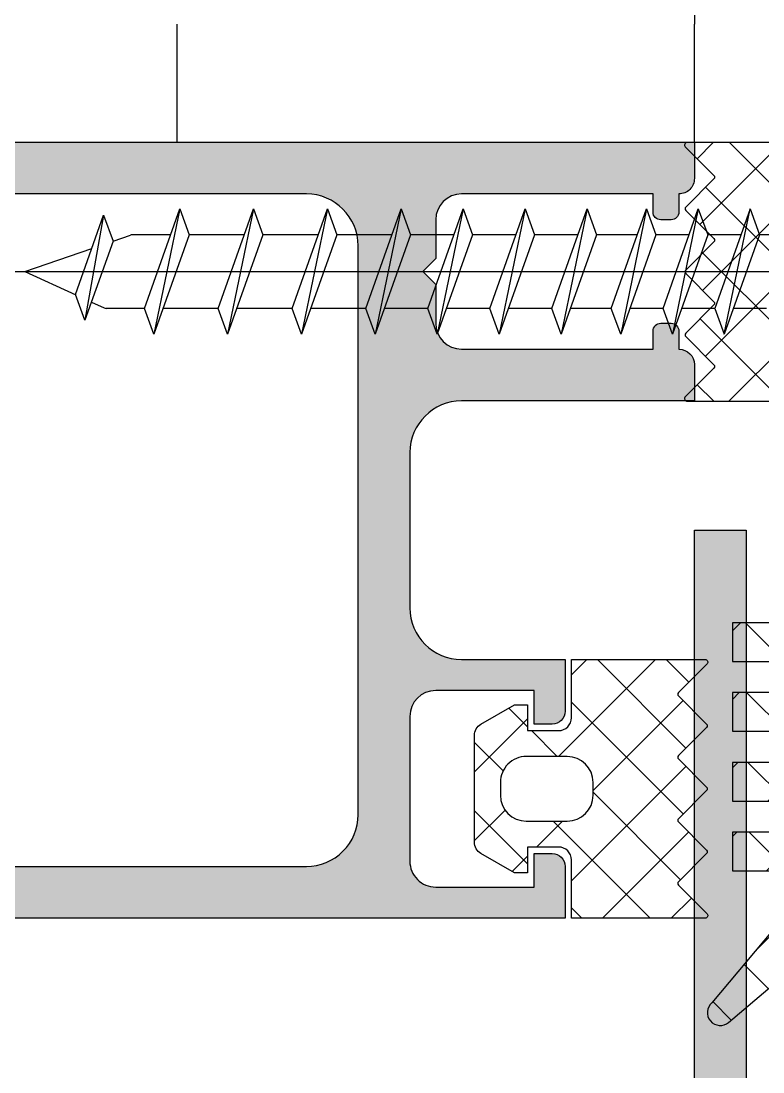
# Model space of a CAD drawing. Header units: millimetres. Extents: x 809 to 8159, y 33 to 4533.
# Drawn here: x 4001.952 to 4004.82, y 1920.726 to 1924.789 of the extents above; entities that cross this region are included whole.
import ezdxf

# ---------------------------------------------------------------- set-up
doc = ezdxf.new("R2010")
doc.units = ezdxf.units.MM
doc.linetypes.add('DASHDOT', pattern=[25.399999999999995, 12.7, -6.349999999999998, 0, -6.349999999999998])
doc.linetypes.add('HIDDEN', pattern=[0.375, 0.25, -0.125])
for name, color, linetype in [('11', 11, 'Continuous'), ('3', 11, 'Continuous'), ('EKSEN', 11, 'Continuous'), ('FITILLER', 240, 'Continuous'), ('GORUNUS-TARAMA', 11, 'Continuous')]:
    doc.layers.add(name, color=color, linetype=linetype)

# ---------------------------------------------------------------- blocks, each defined once
blk = doc.blocks.new('ajsdfxcvzx')
h = blk.add_hatch(color=256)
edge = h.paths.add_edge_path(flags=16)
edge.add_arc((35956.01100946785, -6671.15341312909), 1.400000000000043, 90.00000000000188, 135, ccw=False)
edge.add_line((35956.01100946785, -6669.753413129089), (35956.91100946785, -6669.753413129089))
edge.add_line((35956.91100946785, -6669.753413129089), (35956.91100946785, -6669.55341312909))
edge.add_arc((35957.01100946785, -6669.55341312909), 0.1, 0, 180, ccw=False)
edge.add_line((35957.11100946785, -6669.55341312909), (35957.11100946785, -6669.753413129089))
edge.add_line((35957.11100946785, -6669.753413129089), (35959.01100946785, -6669.753413129089))
edge.add_arc((35959.01100946785, -6669.55341312909), 0.2, 270, 360)
edge.add_line((35959.21100946785, -6669.55341312909), (35959.21100946785, -6668.953413129089))
edge.add_line((35959.21100946785, -6668.953413129089), (35959.21100946785, -6667.953413129089))
edge.add_line((35959.21100946785, -6667.953413129089), (35959.21100946785, -6667.353413129089))
edge.add_arc((35959.01100946785, -6667.35341312909), 0.2, 360, 450)
edge.add_line((35959.01100946785, -6667.15341312909), (35957.31100946786, -6667.15341312909))
edge.add_arc((35957.31100946786, -6666.753413129089), 0.4, 180, 270.0000000000016, ccw=False)
edge.add_line((35956.91100946785, -6666.753413129089), (35956.91100946785, -6665.153413129089))
edge.add_line((35956.91100946785, -6665.15341312909), (35950.01100946785, -6665.15341312909))
edge.add_line((35950.01100946785, -6665.15341312909), (35950.01100946785, -6672.05341312909))
edge.add_line((35950.01100946785, -6672.05341312909), (35951.61100946785, -6672.05341312909))
edge.add_arc((35951.61100946785, -6672.453413129089), 0.4, 0, 90.00000000000159, ccw=False)
edge.add_line((35952.01100946785, -6672.453413129089), (35952.01100946785, -6674.153413129089))
edge.add_arc((35952.21100946785, -6674.15341312909), 0.2, 180, 270)
edge.add_line((35952.21100946785, -6674.35341312909), (35952.81100946785, -6674.35341312909))
edge.add_line((35952.81100946786, -6674.35341312909), (35953.81100946786, -6674.35341312909))
edge.add_line((35953.81100946786, -6674.35341312909), (35954.41100946785, -6674.35341312909))
edge.add_arc((35954.41100946785, -6674.15341312909), 0.2, 270, 360)
edge.add_line((35954.61100946785, -6674.15341312909), (35954.61100946785, -6672.25341312909))
edge.add_line((35954.61100946785, -6672.253413129089), (35954.41100946785, -6672.253413129089))
edge.add_arc((35954.41100946785, -6672.153413129089), 0.1, 90, 270, ccw=False)
edge.add_line((35954.41100946785, -6672.05341312909), (35954.61100946784, -6672.05341312909))
edge.add_line((35954.61100946785, -6672.05341312909), (35954.61100946785, -6671.15341312909))
edge.add_arc((35956.01100946785, -6671.15341312909), 1.400000000000028, 134.9999999999995, 179.9999999999982, ccw=False)
edge = h.paths.add_edge_path()
edge.add_line((35960.51100946785, -6667.953413129089), (35959.61100946785, -6667.953413129089))
edge.add_arc((35959.61100946785, -6668.15341312909), 0.2, 90.0000000000016, 180)
edge.add_line((35959.41100946785, -6668.15341312909), (35959.41100946785, -6668.75341312909))
edge.add_arc((35959.61100946785, -6668.753413129089), 0.2, 180, 270)
edge.add_line((35959.61100946785, -6668.953413129089), (35960.01100946785, -6668.953413129089))
edge.add_line((35960.01100946785, -6668.953413129089), (35960.01100946785, -6669.153413129089))
edge.add_arc((35959.96100946785, -6669.15341312909), 0.05, 270, 360, ccw=False)
edge.add_line((35959.96100946785, -6669.203413129089), (35959.89100946785, -6669.203413129089))
edge.add_line((35959.89100946785, -6669.203413129089), (35959.89100946785, -6669.073413129089))
edge.add_line((35959.89100946785, -6669.07341312909), (35959.51100946785, -6669.07341312909))
edge.add_arc((35959.51100946785, -6669.17341312909), 0.1, 90.00000000000324, 180)
edge.add_line((35959.41100946785, -6669.17341312909), (35959.41100946785, -6669.733413129089))
edge.add_arc((35959.51100946785, -6669.73341312909), 0.1, 180, 270)
edge.add_line((35959.51100946785, -6669.833413129089), (35959.89100946786, -6669.833413129089))
edge.add_line((35959.89100946785, -6669.833413129089), (35959.89100946785, -6669.703413129089))
edge.add_line((35959.89100946785, -6669.703413129089), (35959.96100946785, -6669.703413129089))
edge.add_arc((35959.96100946785, -6669.753413129089), 0.05, 360, 449.9999999999088, ccw=False)
edge.add_line((35960.01100946785, -6669.753413129089), (35960.01100946785, -6669.953413129089))
edge.add_line((35960.01100946785, -6669.953413129089), (35956.01100946785, -6669.953413129089))
edge.add_arc((35956.01100946785, -6671.15341312909), 1.200000000000091, 90.0000000000016, 135.0000000000011)
edge.add_arc((35956.01100946785, -6671.153413129089), 1.199999999999945, 135.000000000003, 180.0000000000021)
edge.add_line((35954.81100946786, -6671.15341312909), (35954.81100946786, -6675.15341312909))
edge.add_line((35954.81100946786, -6675.15341312909), (35954.61100946786, -6675.15341312909))
edge.add_arc((35954.61100946785, -6675.10341312909), 0.05, 180.0000000001043, 270.000000000013, ccw=False)
edge.add_line((35954.56100946786, -6675.10341312909), (35954.56100946786, -6675.03341312909))
edge.add_line((35954.56100946786, -6675.033413129089), (35954.69100946786, -6675.033413129089))
edge.add_line((35954.69100946785, -6675.033413129089), (35954.69100946785, -6674.653413129089))
edge.add_arc((35954.59100946785, -6674.65341312909), 0.1, 360, 450)
edge.add_line((35954.59100946785, -6674.55341312909), (35954.03100946786, -6674.55341312909))
edge.add_arc((35954.03100946785, -6674.65341312909), 0.1000000000000454, 449.9999999999771, 539.999999999974)
edge.add_line((35953.93100946785, -6674.65341312909), (35953.93100946785, -6675.03341312909))
edge.add_line((35953.93100946785, -6675.033413129089), (35954.06100946786, -6675.033413129089))
edge.add_line((35954.06100946786, -6675.033413129089), (35954.06100946786, -6675.103413129089))
edge.add_arc((35954.01100946785, -6675.10341312909), 0.05, 270, 360, ccw=False)
edge.add_line((35954.01100946785, -6675.15341312909), (35953.81100946786, -6675.15341312909))
edge.add_line((35953.81100946786, -6675.15341312909), (35953.81100946786, -6674.753413129089))
edge.add_arc((35953.61100946785, -6674.753413129089), 0.2, 360, 450)
edge.add_line((35953.61100946785, -6674.55341312909), (35953.01100946785, -6674.55341312909))
edge.add_arc((35953.01100946785, -6674.753413129089), 0.2, 90.0000000000016, 180)
edge.add_line((35952.81100946786, -6674.753413129089), (35952.81100946786, -6675.653413129089))
edge.add_line((35952.81100946786, -6675.65341312909), (35952.67100946786, -6675.65341312909))
edge.add_arc((35952.67100946785, -6675.59341312909), 0.06000000000003639, 180, 270, ccw=False)
edge.add_line((35952.61100946785, -6675.59341312909), (35952.54100946785, -6675.59341312909))
edge.add_arc((35952.54100946785, -6675.56341312909), 0.02999999999992724, 180, 269.99999999998914, ccw=False)
edge.add_line((35952.51100946785, -6675.56341312909), (35952.51100946785, -6675.52341312909))
edge.add_arc((35952.54100946785, -6675.523413129089), 0.02999999999994998, 90.00000000004343, 180.0000000000869, ccw=False)
edge.add_line((35952.54100946785, -6675.493413129089), (35952.61100946785, -6675.493413129089))
edge.add_line((35952.61100946785, -6675.493413129089), (35952.61100946785, -6674.753413129089))
edge.add_arc((35952.51100946785, -6674.753413129089), 0.1, 360, 450)
edge.add_line((35952.51100946785, -6674.65341312909), (35952.36100946785, -6674.65341312909))
edge.add_line((35952.36100946785, -6674.65341312909), (35952.31100946786, -6674.60341312909))
edge.add_line((35952.31100946786, -6674.60341312909), (35952.26100946785, -6674.65341312909))
edge.add_line((35952.26100946785, -6674.65341312909), (35952.11100946785, -6674.65341312909))
edge.add_arc((35952.11100946785, -6674.753413129089), 0.1, 90, 180)
edge.add_line((35952.01100946785, -6674.753413129089), (35952.01100946785, -6675.493413129089))
edge.add_line((35952.01100946785, -6675.493413129089), (35952.08100946785, -6675.493413129089))
edge.add_arc((35952.08100946785, -6675.523413129089), 0.02999999999997271, 359.99999999991314, 449.9999999999566, ccw=False)
edge.add_line((35952.11100946785, -6675.52341312909), (35952.11100946785, -6675.56341312909))
edge.add_arc((35952.08100946785, -6675.56341312909), 0.02999999999993292, 270.00000000001086, 360, ccw=False)
edge.add_line((35952.08100946785, -6675.59341312909), (35952.01100946785, -6675.59341312909))
edge.add_arc((35951.95100946786, -6675.59341312909), 0.06000000000003639, 270, 360, ccw=False)
edge.add_line((35951.95100946786, -6675.65341312909), (35951.81100946786, -6675.65341312909))
edge.add_line((35951.81100946786, -6675.65341312909), (35951.81100946786, -6672.45341312909))
edge.add_arc((35951.61100946785, -6672.453413129089), 0.2, 360, 450)
edge.add_line((35951.61100946785, -6672.253413129089), (35951.34100946785, -6672.253413129089))
edge.add_line((35951.34100946785, -6672.253413129089), (35951.31100946786, -6672.22341312909))
edge.add_line((35951.31100946786, -6672.22341312909), (35951.28100946786, -6672.253413129089))
edge.add_line((35951.28100946785, -6672.253413129089), (35950.81100946785, -6672.253413129089))
edge.add_line((35950.81100946786, -6672.253413129089), (35950.66100946785, -6672.253413129089))
edge.add_arc((35950.66100946785, -6672.30341312909), 0.05, 90, 180)
edge.add_line((35950.61100946785, -6672.30341312909), (35950.61100946785, -6672.400570416615))
edge.add_arc((35950.66100946785, -6672.400570416615), 0.04999999999992042, 180.0000000000521, 225.0000000000276)
edge.add_line((35950.62565412879, -6672.435925755674), (35950.63849684126, -6672.448768468149))
edge.add_arc((35950.67385218032, -6672.413413129089), 0.05000000000000041, 225.0000000000092, 270.000000000013)
edge.add_line((35950.67385218032, -6672.46341312909), (35950.76100946785, -6672.46341312909))
edge.add_arc((35950.76100946785, -6672.51341312909), 0.05, 0, 90, ccw=False)
edge.add_line((35950.81100946786, -6672.51341312909), (35950.81100946786, -6672.953413129089))
edge.add_line((35950.81100946786, -6672.953413129089), (35950.61100946786, -6672.953413129089))
edge.add_arc((35950.61100946785, -6672.903413129089), 0.05, 180, 270, ccw=False)
edge.add_line((35950.56100946786, -6672.903413129089), (35950.56100946786, -6672.833413129089))
edge.add_line((35950.56100946786, -6672.833413129089), (35950.65100946785, -6672.833413129089))
edge.add_line((35950.65100946785, -6672.833413129089), (35950.65100946785, -6672.694123807208))
edge.add_arc((35950.60100946785, -6672.694123807209), 0.05, 360, 404.9999999999999)
edge.add_line((35950.63636480691, -6672.658768468149), (35950.46565412879, -6672.48805779003))
edge.add_arc((35950.50100946785, -6672.452702450971), 0.05000000000000443, 180, 225.0000000000046, ccw=False)
edge.add_line((35950.45100946786, -6672.452702450971), (35950.45100946786, -6672.353413129089))
edge.add_arc((35950.35100946785, -6672.353413129089), 0.1, 360, 450)
edge.add_line((35950.35100946785, -6672.253413129089), (35950.07100946785, -6672.253413129089))
edge.add_arc((35950.07100946785, -6672.353413129089), 0.1, 90, 180)
edge.add_line((35949.97100946785, -6672.353413129089), (35949.97100946785, -6672.833413129089))
edge.add_line((35949.97100946785, -6672.833413129089), (35950.06100946786, -6672.833413129089))
edge.add_line((35950.06100946786, -6672.833413129089), (35950.06100946786, -6672.903413129089))
edge.add_arc((35950.01100946785, -6672.903413129089), 0.05, 270, 360, ccw=False)
edge.add_line((35950.01100946785, -6672.953413129089), (35949.81100946786, -6672.953413129089))
edge.add_line((35949.81100946786, -6672.953413129089), (35949.81100946786, -6664.953413129089))
edge.add_line((35949.81100946786, -6664.953413129089), (35957.81100946786, -6664.953413129089))
edge.add_line((35957.81100946786, -6664.953413129089), (35957.81100946786, -6665.153413129089))
edge.add_arc((35957.76100946785, -6665.15341312909), 0.05, 270, 360, ccw=False)
edge.add_line((35957.76100946785, -6665.203413129089), (35957.69100946785, -6665.203413129089))
edge.add_line((35957.69100946785, -6665.203413129089), (35957.69100946785, -6665.113413129089))
edge.add_line((35957.69100946785, -6665.11341312909), (35957.21100946785, -6665.11341312909))
edge.add_arc((35957.21100946785, -6665.21341312909), 0.1, 90, 180)
edge.add_line((35957.11100946785, -6665.21341312909), (35957.11100946785, -6665.493413129089))
edge.add_arc((35957.21100946785, -6665.49341312909), 0.1, 180, 270)
edge.add_line((35957.21100946785, -6665.59341312909), (35957.31029878973, -6665.59341312909))
edge.add_arc((35957.31029878973, -6665.64341312909), 0.05, 404.99999999993094, 449.9999999999544, ccw=False)
edge.add_line((35957.34565412879, -6665.60805779003), (35957.51636480691, -6665.778768468149))
edge.add_arc((35957.55172014597, -6665.74341312909), 0.05000000000000041, 225.0000000000092, 270.000000000013)
edge.add_line((35957.55172014597, -6665.793413129089), (35957.69100946785, -6665.793413129089))
edge.add_line((35957.69100946785, -6665.793413129089), (35957.69100946785, -6665.703413129089))
edge.add_line((35957.69100946785, -6665.703413129089), (35957.76100946785, -6665.703413129089))
edge.add_arc((35957.76100946785, -6665.753413129089), 0.05, 0, 90, ccw=False)
edge.add_line((35957.81100946786, -6665.753413129089), (35957.81100946786, -6665.953413129089))
edge.add_line((35957.81100946786, -6665.953413129089), (35957.37100946785, -6665.953413129089))
edge.add_arc((35957.37100946785, -6665.90341312909), 0.05, 180, 270, ccw=False)
edge.add_line((35957.32100946785, -6665.90341312909), (35957.32100946785, -6665.816255841564))
edge.add_arc((35957.27100946785, -6665.816255841564), 0.04999999999998864, 360, 405.0000000000092)
edge.add_line((35957.30636480691, -6665.780900502505), (35957.29352209443, -6665.76805779003))
edge.add_arc((35957.25816675537, -6665.80341312909), 0.04999999999995219, 404.9999999999171, 449.9999999998827)
edge.add_line((35957.25816675537, -6665.753413129089), (35957.16100946785, -6665.753413129089))
edge.add_arc((35957.16100946785, -6665.80341312909), 0.05, 90, 180)
edge.add_line((35957.11100946785, -6665.80341312909), (35957.11100946785, -6665.953413129089))
edge.add_line((35957.11100946785, -6665.953413129089), (35957.11100946785, -6666.42341312909))
edge.add_line((35957.11100946785, -6666.42341312909), (35957.08100946785, -6666.453413129089))
edge.add_line((35957.08100946785, -6666.453413129089), (35957.11100946784, -6666.483413129089))
edge.add_line((35957.11100946785, -6666.48341312909), (35957.11100946785, -6666.753413129089))
edge.add_arc((35957.31100946786, -6666.753413129089), 0.2, 180, 270)
edge.add_line((35957.31100946786, -6666.953413129089), (35960.51100946785, -6666.953413129089))
edge.add_line((35960.51100946785, -6666.953413129089), (35960.51100946785, -6667.09341312909))
edge.add_arc((35960.45100946786, -6667.09341312909), 0.06000000000003639, 270, 360, ccw=False)
edge.add_line((35960.45100946786, -6667.15341312909), (35960.45100946786, -6667.22341312909))
edge.add_arc((35960.42100946785, -6667.22341312909), 0.02999999999992724, 270, 360, ccw=False)
edge.add_line((35960.42100946785, -6667.253413129089), (35960.38100946785, -6667.253413129089))
edge.add_arc((35960.38100946785, -6667.22341312909), 0.02999999999997271, 180.0000000000869, 270.0000000001303, ccw=False)
edge.add_line((35960.35100946785, -6667.22341312909), (35960.35100946785, -6667.15341312909))
edge.add_line((35960.35100946785, -6667.15341312909), (35959.61100946784, -6667.15341312909))
edge.add_arc((35959.61100946785, -6667.253413129089), 0.1, 90, 180)
edge.add_line((35959.51100946785, -6667.253413129089), (35959.51100946785, -6667.403413129089))
edge.add_line((35959.51100946785, -6667.40341312909), (35959.46100946785, -6667.45341312909))
edge.add_line((35959.46100946785, -6667.453413129089), (35959.51100946785, -6667.503413129089))
edge.add_line((35959.51100946785, -6667.503413129089), (35959.51100946785, -6667.653413129089))
edge.add_arc((35959.61100946785, -6667.65341312909), 0.1, 180, 270)
edge.add_line((35959.61100946785, -6667.753413129089), (35960.35100946785, -6667.753413129089))
edge.add_line((35960.35100946785, -6667.753413129089), (35960.35100946785, -6667.68341312909))
edge.add_arc((35960.38100946785, -6667.68341312909), 0.02999999999994998, 89.99999999986971, 179.9999999999132, ccw=False)
edge.add_line((35960.38100946785, -6667.65341312909), (35960.42100946785, -6667.65341312909))
edge.add_arc((35960.42100946785, -6667.68341312909), 0.02999999999992724, 0, 90, ccw=False)
edge.add_line((35960.45100946786, -6667.68341312909), (35960.45100946786, -6667.753413129089))
edge.add_arc((35960.45100946786, -6667.81341312909), 0.06000000000003639, 0, 90, ccw=False)
edge.add_line((35960.51100946785, -6667.81341312909), (35960.51100946785, -6667.95341312909))
blk.add_hatch(color=256).paths.add_polyline_path([(35960.71100946785, -6668.453413129089), (35960.71100946785, -6679.927707057264), (35957.23407275056, -6679.926720901401), (35957.23407275056, -6679.726720901402), (35960.51100946785, -6679.726720901402), (35960.51100946785, -6668.453413129089)])
at = {"layer": 'FITILLER'}
h = blk.add_hatch(dxfattribs=at)
h.set_pattern_fill('NET', color=256, scale=1.499999999999999, angle=225, style=0)
h.set_pattern_definition([(225, (35979.32106217353, -6745.485518700572), (0.1325825214724777, -0.1325825214724775), []), (315, (35979.32106217353, -6745.485518700572), (0.1325825214724777, 0.1325825214724776), [])])
edge = h.paths.add_edge_path(flags=16)
edge.add_arc((35961.01644561227, -6667.429399284951), 0.1000000000058208, 90.00000000416878, 180.0000000005211, ccw=False)
edge.add_line((35961.01644561227, -6667.329399284952), (35961.17471951837, -6667.329399284952))
edge.add_arc((35961.17471951837, -6667.429399284954), 0.1000000000021828, 1.563307705509942e-09, 90, ccw=False)
edge.add_line((35961.27471951838, -6667.429399284952), (35961.27471951838, -6667.479399284952))
edge.add_arc((35961.17471951837, -6667.479399284949), 0.1000000000058208, 270, 359.9999999984367, ccw=False)
edge.add_line((35961.17471951837, -6667.579399284952), (35961.01644561227, -6667.579399284952))
edge.add_arc((35961.01644561227, -6667.479399284953), 0.0999999999994543, 179.9999999994789, 269.99999999583116, ccw=False)
edge.add_line((35960.91644561227, -6667.479399284952), (35960.91644561227, -6667.429399284952))
edge = h.paths.add_edge_path()
edge.add_line((35960.99971951838, -6666.954399284952), (35960.48292512057, -6666.954399284952))
edge.add_arc((35960.48292512057, -6666.964399284951), 0.00999999999839929, 90, 225.000000044217)
edge.add_line((35960.47585405276, -6666.971470352766), (35960.58664343093, -6667.082259730852))
edge.add_arc((35960.58032667799, -6667.088576483789), 0.008933237672997033, -44.999999995875214, 44.99999999587533, ccw=False)
edge.add_line((35960.58664343093, -6667.094893236725), (35960.47733600311, -6667.204200664632))
edge.add_arc((35960.48365275605, -6667.210517417569), 0.008933237672997033, 135.0000000041248, 224.9999999917505)
edge.add_line((35960.47733600311, -6667.216834170504), (35960.58664343093, -6667.326141598239))
edge.add_arc((35960.58032667799, -6667.332458351175), 0.008933237672997033, -44.999999991750485, 44.99999999587533, ccw=False)
edge.add_line((35960.58664343093, -6667.33877510411), (35960.47733600311, -6667.448082532019))
edge.add_arc((35960.48365275605, -6667.454399284954), 0.008933237672353924, 135.0000000082495, 224.9999999958752)
edge.add_line((35960.47733600311, -6667.46071603789), (35960.58664343093, -6667.570023465625))
edge.add_arc((35960.58032667799, -6667.576340218561), 0.008933237672997033, -44.999999995875214, 44.99999999587533, ccw=False)
edge.add_line((35960.58664343093, -6667.582656971497), (35960.47733600311, -6667.691964399398))
edge.add_arc((35960.48365275605, -6667.698281152334), 0.008933237672997033, 135.0000000041248, 224.9999999917505)
edge.add_line((35960.47733600311, -6667.704597905269), (35960.58664343093, -6667.813905333012))
edge.add_arc((35960.58032667799, -6667.820222085948), 0.008933237672353924, -44.999999995875214, 44.999999991750485, ccw=False)
edge.add_line((35960.58664343093, -6667.826538838884), (35960.47585405268, -6667.93732821714))
edge.add_arc((35960.48292512049, -6667.944399284952), 0.01000000000007886, 135, 270)
edge.add_line((35960.48292512049, -6667.954399284952), (35960.99971951838, -6667.954399284952))
edge.add_line((35960.99971951838, -6667.954399284952), (35960.99971951838, -6667.729399284952))
edge.add_arc((35961.04971951838, -6667.72939928495), 0.05000000000291038, 90.00000000833762, 180.0000000020844, ccw=False)
edge.add_line((35961.04971951837, -6667.679399284952), (35961.16971951838, -6667.679399284952))
edge.add_line((35961.16971951838, -6667.679399284952), (35961.16971951838, -6667.779399284952))
edge.add_line((35961.16971951838, -6667.779399284952), (35961.21971951838, -6667.779399284952))
edge.add_line((35961.21971951838, -6667.779399284952), (35961.34971951837, -6667.704343749958))
edge.add_arc((35961.32471951837, -6667.661042479766), 0.05000000000268112, 300.0000000001517, 359.9999999979156)
edge.add_line((35961.37471951838, -6667.661042479768), (35961.37471951838, -6667.247756090136))
edge.add_arc((35961.32471951837, -6667.247756090138), 0.05000000000291038, 2.084408315922602e-09, 59.99999999984833)
edge.add_line((35961.34971951837, -6667.204454819946), (35961.21971951838, -6667.129399284951))
edge.add_line((35961.21971951838, -6667.129399284951), (35961.16971951838, -6667.129399284951))
edge.add_line((35961.16971951838, -6667.129399284951), (35961.16971951838, -6667.229399284952))
edge.add_line((35961.16971951838, -6667.229399284952), (35961.04971951837, -6667.229399284952))
edge.add_arc((35961.04971951838, -6667.179399284954), 0.04999999999745341, 179.9999999968734, 269.9999999916624, ccw=False)
edge.add_line((35960.99971951838, -6667.179399284952), (35960.99971951838, -6666.954399284952))
h = blk.add_hatch(dxfattribs=at)
h.set_pattern_fill('NET', color=256, scale=1.499999999999999, angle=225, style=0)
h.set_pattern_definition([(135, (35975.42690451795, -6652.965301225157), (0.1325825214724776, 0.1325825214724776), []), (44.99999999999994, (35975.42690451795, -6652.965301225157), (0.1325825214724777, -0.1325825214724775), [])])
edge = h.paths.add_edge_path(flags=16)
edge.add_arc((35961.18292354146, -6669.336133703099), 0.1000000000058208, 270, 359.9999999984367, ccw=False)
edge.add_line((35961.18292354146, -6669.436133703102), (35961.05792354146, -6669.436133703102))
edge.add_arc((35961.05792354146, -6669.336133703103), 0.0999999999994543, 179.9999999994789, 270, ccw=False)
edge.add_line((35960.95792354146, -6669.336133703102), (35960.95792354146, -6669.286133703103))
edge.add_arc((35961.05792354146, -6669.286133703102), 0.09999999999854481, 90, 180.0000000005211, ccw=False)
edge.add_line((35961.05792354146, -6669.186133703102), (35961.18292354146, -6669.186133703102))
edge.add_arc((35961.18292354146, -6669.286133703105), 0.1000000000030923, 1.563307705509942e-09, 90, ccw=False)
edge.add_line((35961.28292354147, -6669.286133703103), (35961.28292354147, -6669.336133703102))
edge = h.paths.add_edge_path()
edge.add_arc((35961.02613516747, -6670.294665551546), 0.2000000000073933, 99.99999999924648, 130.2331421553278, ccw=False)
edge.add_line((35960.99140553194, -6670.097704000936), (35961.12615273432, -6670.073944433581))
edge.add_arc((35961.11747032543, -6670.024704045932), 0.04999999999964223, 280.0000000039402, 345.0000000013629)
edge.add_line((35961.16576661674, -6670.037644998186), (35961.18431724016, -6669.96841312909))
edge.add_line((35961.18431724016, -6669.96841312909), (35961.00792354146, -6669.96841312909))
edge.add_line((35961.00792354146, -6669.96841312909), (35961.00792354146, -6669.586133703102))
edge.add_arc((35961.05792354146, -6669.586133703104), 0.05000000000291038, 90, 179.9999999979156, ccw=False)
edge.add_line((35961.05792354146, -6669.536133703103), (35961.17792354146, -6669.536133703103))
edge.add_line((35961.17792354146, -6669.536133703103), (35961.17792354147, -6669.636133703102))
edge.add_line((35961.17792354147, -6669.636133703102), (35961.22792354146, -6669.636133703102))
edge.add_line((35961.22792354146, -6669.636133703102), (35961.35792354147, -6669.561078168108))
edge.add_arc((35961.33292354146, -6669.517776897923), 0.0499999999971676, 300.0000000037994, 360.000000005211)
edge.add_line((35961.38292354146, -6669.517776897918), (35961.38292354146, -6669.104490508286))
edge.add_arc((35961.33292354146, -6669.104490508282), 0.04999999999563443, 359.999999994789, 419.9999999962006)
edge.add_line((35961.35792354147, -6669.061189238097), (35961.22792354146, -6668.986133703102))
edge.add_line((35961.22792354146, -6668.986133703102), (35961.17792354146, -6668.986133703102))
edge.add_line((35961.17792354146, -6668.986133703102), (35961.17792354147, -6669.086133703102))
edge.add_line((35961.17792354147, -6669.086133703102), (35961.05792354146, -6669.086133703102))
edge.add_arc((35961.05792354146, -6669.036133703101), 0.05000000000109139, 180.0000000020844, 270, ccw=False)
edge.add_line((35961.00792354146, -6669.036133703103), (35961.00792354146, -6668.811133703102))
edge.add_line((35961.00792354146, -6668.811133703102), (35960.65792354147, -6668.811133703102))
edge.add_line((35960.65792354147, -6668.811133703102), (35960.65792354147, -6668.961133703102))
edge.add_line((35960.65792354147, -6668.961133703102), (35960.80792354146, -6668.961133703102))
edge.add_arc((35960.80792354146, -6669.011133703103), 0.05000000000109139, 1.042224084812915e-09, 90, ccw=False)
edge.add_line((35960.85792354147, -6669.011133703102), (35960.85792354147, -6669.031133703102))
edge.add_arc((35960.80792354146, -6669.0311337031), 0.05000000000291038, 270, 359.9999999979156, ccw=False)
edge.add_line((35960.80792354146, -6669.081133703102), (35960.65792354147, -6669.081133703102))
edge.add_line((35960.65792354147, -6669.081133703102), (35960.65792354147, -6669.231133703102))
edge.add_line((35960.65792354147, -6669.231133703102), (35960.80792354146, -6669.231133703102))
edge.add_arc((35960.80792354146, -6669.281133703103), 0.05000000000109139, 2.084391326206969e-09, 90, ccw=False)
edge.add_line((35960.85792354147, -6669.281133703102), (35960.85792354147, -6669.301133703102))
edge.add_arc((35960.80792354146, -6669.3011337031), 0.05000000000291038, 270, 359.9999999979156, ccw=False)
edge.add_line((35960.80792354146, -6669.351133703102), (35960.65792354147, -6669.351133703102))
edge.add_line((35960.65792354147, -6669.351133703102), (35960.65792354147, -6669.501133703102))
edge.add_line((35960.65792354147, -6669.501133703102), (35960.80792354146, -6669.501133703102))
edge.add_arc((35960.80792354146, -6669.551133703104), 0.05000000000200089, 2.084391326206969e-09, 90, ccw=False)
edge.add_line((35960.85792354147, -6669.551133703102), (35960.85792354147, -6669.571133703103))
edge.add_arc((35960.80792354146, -6669.571133703101), 0.05000000000291038, 270, 359.9999999979156, ccw=False)
edge.add_line((35960.80792354146, -6669.621133703102), (35960.65792354147, -6669.621133703102))
edge.add_line((35960.65792354147, -6669.621133703102), (35960.65792354147, -6669.771133703102))
edge.add_line((35960.65792354147, -6669.771133703102), (35960.80792354146, -6669.771133703102))
edge.add_arc((35960.80792354146, -6669.821133703104), 0.05000000000200089, 2.084391326206969e-09, 90, ccw=False)
edge.add_line((35960.85792354147, -6669.821133703103), (35960.85792354147, -6669.929295110054))
edge.add_arc((35960.80792354147, -6669.929295110052), 0.04999999999563443, 319.999999993529, 359.9999999979156, ccw=False)
edge.add_line((35960.84622576362, -6669.961434490539), (35960.57871449836, -6670.280242001965))
edge.add_arc((35960.61100946785, -6670.31841312909), 0.05000000000280942, 130.2331421598567, 310.2331421598566)
edge.add_line((35960.64330443734, -6670.356584256215), (35960.89695528953, -6670.14198104304))
h = blk.add_hatch(dxfattribs=at)
h.set_pattern_fill('NET', color=256, scale=1.499999999999999, angle=225, style=0)
h.set_pattern_definition([(135, (35973.65091613437, -6657.206823622491), (0.1325825214724776, 0.1325825214724776), []), (44.99999999999994, (35973.65091613437, -6657.206823622491), (0.1325825214724777, -0.1325825214724775), [])])
edge = h.paths.add_edge_path(flags=16)
edge.add_arc((35960.01928337396, -6669.428413129092), 0.1000000000058208, 1.563306236941951e-09, 90)
edge.add_line((35960.01928337396, -6669.328413129089), (35959.86100946785, -6669.328413129089))
edge.add_arc((35959.86100946786, -6669.428413129089), 0.0999999999994543, 90.00000000416884, 180.0000000005211)
edge.add_line((35959.76100946785, -6669.42841312909), (35959.76100946785, -6669.47841312909))
edge.add_arc((35959.86100946786, -6669.478413129091), 0.1000000000058208, 179.9999999994789, 269.9999999958312)
edge.add_line((35959.86100946785, -6669.578413129089), (35960.01928337396, -6669.578413129089))
edge.add_arc((35960.01928337396, -6669.478413129087), 0.1000000000021828, 270, 359.9999999984367)
edge.add_line((35960.11928337396, -6669.47841312909), (35960.11928337396, -6669.42841312909))
edge = h.paths.add_edge_path()
edge.add_line((35960.03600946785, -6668.953413129089), (35960.55280386566, -6668.953413129089))
edge.add_arc((35960.55280386565, -6668.963413129088), 0.00999999999839929, -45.00000001842369, 89.99999995831178, ccw=False)
edge.add_line((35960.55987493346, -6668.970484196904), (35960.44908555529, -6669.08127357499))
edge.add_arc((35960.45540230823, -6669.087590327926), 0.008933237672997033, 135.0000000041248, 224.9999999958752)
edge.add_line((35960.44908555529, -6669.093907080862), (35960.55839298312, -6669.20321450877))
edge.add_arc((35960.55207623018, -6669.209531261702), 0.008933237670424594, -45.000000041247574, 44.999999979376184, ccw=False)
edge.add_line((35960.55839298311, -6669.215848014641), (35960.44908555529, -6669.325155442377))
edge.add_arc((35960.45540230823, -6669.331472195312), 0.008933237672353924, 135.0000000082495, 224.9999999958752)
edge.add_line((35960.44908555529, -6669.337788948248), (35960.55839298312, -6669.447096376156))
edge.add_arc((35960.55207623018, -6669.453413129087), 0.008933237669781484, -45.00000004537242, 44.99999997525151, ccw=False)
edge.add_line((35960.55839298311, -6669.459729882027), (35960.44908555529, -6669.569037309763))
edge.add_arc((35960.45540230823, -6669.575354062699), 0.008933237672997033, 135.0000000041248, 224.9999999917505)
edge.add_line((35960.44908555529, -6669.581670815634), (35960.55839298312, -6669.690978243536))
edge.add_arc((35960.55207623018, -6669.697294996471), 0.008933237672353924, -44.999999995875214, 44.999999991750485, ccw=False)
edge.add_line((35960.55839298312, -6669.703611749407), (35960.44908555529, -6669.81291917715))
edge.add_arc((35960.45540230823, -6669.819235930085), 0.008933237672353924, 135.0000000082495, 224.9999999958752)
edge.add_line((35960.44908555529, -6669.825552683021), (35960.55987493355, -6669.936342061277))
edge.add_arc((35960.55280386574, -6669.943413129089), 0.01000000000007886, -90, 45, ccw=False)
edge.add_line((35960.55280386574, -6669.953413129089), (35960.03600946785, -6669.953413129089))
edge.add_line((35960.03600946785, -6669.953413129089), (35960.03600946785, -6669.72841312909))
edge.add_arc((35959.98600946785, -6669.728413129087), 0.04999999999563443, 359.9999999968734, 450)
edge.add_line((35959.98600946785, -6669.67841312909), (35959.86600946785, -6669.67841312909))
edge.add_line((35959.86600946785, -6669.67841312909), (35959.86600946785, -6669.778413129089))
edge.add_line((35959.86600946785, -6669.778413129089), (35959.81600946785, -6669.778413129089))
edge.add_line((35959.81600946785, -6669.778413129089), (35959.68600946786, -6669.703357594095))
edge.add_arc((35959.71100946785, -6669.660056323897), 0.05000000000455666, 180.0000000093798, 240.0000000107166, ccw=False)
edge.add_line((35959.66100946785, -6669.660056323905), (35959.66100946785, -6669.246769934273))
edge.add_arc((35959.71100946785, -6669.246769934281), 0.05000000000291038, 119.9999999892834, 179.9999999906202, ccw=False)
edge.add_line((35959.68600946786, -6669.203468664084), (35959.81600946785, -6669.128413129089))
edge.add_line((35959.81600946785, -6669.128413129089), (35959.86600946785, -6669.128413129089))
edge.add_line((35959.86600946785, -6669.128413129089), (35959.86600946785, -6669.228413129089))
edge.add_line((35959.86600946785, -6669.228413129089), (35959.98600946785, -6669.228413129089))
edge.add_arc((35959.98600946785, -6669.178413129091), 0.04999999999745341, 270, 360.0000000020844)
edge.add_line((35960.03600946785, -6669.17841312909), (35960.03600946785, -6668.953413129089))
at = {"linetype": 'HIDDEN'}
blk.add_line((35960.51100946785, -6664.413413129089), (35960.51100946785, -6666.496398244401), dxfattribs=at)
for points in [[(35960.51100946785, -6667.953413129089), (35959.61100946785, -6667.953413129089, 0.4142135623730784), (35959.41100946785, -6668.15341312909), (35959.41100946785, -6668.753413129089, 0.4142135623730951), (35959.61100946785, -6668.953413129089), (35960.01100946785, -6668.953413129089), (35960.01100946785, -6669.15341312909, -0.4142135623730951), (35959.96100946785, -6669.203413129089), (35959.89100946785, -6669.203413129089), (35959.89100946785, -6669.07341312909), (35959.51100946785, -6669.07341312909, 0.4142135623730617), (35959.41100946785, -6669.17341312909), (35959.41100946785, -6669.73341312909, 0.4142135623730951), (35959.51100946785, -6669.833413129089), (35959.89100946785, -6669.833413129089), (35959.89100946785, -6669.703413129089), (35959.96100946785, -6669.703413129089, -0.4142135623726955), (35960.01100946785, -6669.753413129089), (35960.01100946785, -6669.953413129089), (35956.01100946785, -6669.953413129089, 0.1989123673796528), (35955.16248133042, -6670.304884991666, 0.1989123673796528)], [(35957.31100946786, -6666.953413129089), (35960.51100946785, -6666.953413129089), (35960.51100946785, -6667.09341312909, -0.4142135623730951), (35960.45100946786, -6667.15341312909), (35960.45100946786, -6667.22341312909, -0.4142135623729843), (35960.42100946785, -6667.253413129089), (35960.38100946785, -6667.253413129089, -0.4142135623735391), (35960.35100946785, -6667.22341312909), (35960.35100946785, -6667.15341312909), (35959.61100946785, -6667.15341312909, 0.4142135623730951), (35959.51100946785, -6667.253413129089), (35959.51100946785, -6667.40341312909), (35959.46100946785, -6667.453413129089), (35959.51100946785, -6667.503413129089), (35959.51100946785, -6667.65341312909, 0.4142135623730951), (35959.61100946785, -6667.753413129089), (35960.35100946785, -6667.753413129089), (35960.35100946785, -6667.68341312909, -0.4142135623735389), (35960.38100946785, -6667.65341312909), (35960.42100946785, -6667.65341312909, -0.4142135623729843), (35960.45100946786, -6667.68341312909), (35960.45100946786, -6667.753413129089, -0.4142135623730951), (35960.51100946785, -6667.81341312909), (35960.51100946785, -6667.953413129089), (35960.01100946785, -6667.953413129089)], [(35955.02105997418, -6670.163463635428, -0.198912367379652), (35956.01100946785, -6669.753413129089), (35956.91100946785, -6669.753413129089), (35956.91100946785, -6669.55341312909, -0.9999999999999998), (35957.11100946785, -6669.55341312909), (35957.11100946785, -6669.753413129089), (35959.01100946785, -6669.753413129089, 0.4142135623730951), (35959.21100946785, -6669.55341312909), (35959.21100946785, -6668.953413129089), (35959.21100946785, -6667.953413129089), (35959.21100946785, -6667.35341312909, 0.4142135623730951), (35959.01100946785, -6667.15341312909), (35957.31100946786, -6667.15341312909, -0.4142135623731117), (35956.91100946785, -6666.753413129089), (35956.91100946785, -6665.15341312909), (35950.01100946785, -6665.15341312909)]]:
    blk.add_lwpolyline(points, format="xyb")
blk.add_lwpolyline([(35960.71100946785, -6668.453413129089), (35960.71100946785, -6679.927707057264), (35957.23407275056, -6679.926720901401), (35957.23407275056, -6679.726720901402), (35960.51100946785, -6679.726720901402), (35960.51100946785, -6679.726720901402), (35960.51100946785, -6668.453413129089)], close=True)
at = {"layer": '11'}
for p, q in [((35958.11856843084, -6667.54176554948), (35958.22722123345, -6667.235383940766)), ((35958.22722123345, -6667.235383940766), (35958.15496797291, -6667.64177246939)), ((35958.22722123345, -6667.235383940766), (35958.26362077551, -6667.335390860677)), ((35958.38483995516, -6667.595730668963), (35958.52124641714, -6667.211088669307)), ((35958.38483995516, -6667.595730668963), (35958.52124641714, -6667.211088669307)), ((35958.52124641714, -6667.211088669307), (35958.42123949723, -6667.695737588873)), ((35958.52124641714, -6667.211088669307), (35958.55764595921, -6667.311095589218)), ((35958.67024925181, -6667.595730668963), (35958.80665571379, -6667.211088669307)), ((35958.67024925181, -6667.595730668963), (35958.80665571379, -6667.211088669307)), ((35958.80665571379, -6667.211088669307), (35958.70664879388, -6667.695737588873)), ((35958.80665571379, -6667.211088669307), (35958.84305525586, -6667.311095589218)), ((35958.95565854846, -6667.595730668963), (35959.09206501044, -6667.211088669307)), ((35958.95565854846, -6667.595730668963), (35959.09206501044, -6667.211088669307)), ((35959.09206501044, -6667.211088669307), (35958.99205809053, -6667.695737588873)), ((35959.09206501044, -6667.211088669307), (35959.12846455251, -6667.311095589218)), ((35959.24106784511, -6667.595730668963), (35959.37747430708, -6667.211088669307)), ((35959.24106784511, -6667.595730668963), (35959.37747430708, -6667.211088669307)), ((35959.37747430708, -6667.211088669307), (35959.27746738718, -6667.695737588873)), ((35959.37747430708, -6667.211088669307), (35959.41387384916, -6667.311095589218)), ((35959.48075379584, -6667.595730668962), (35959.61716025781, -6667.211088669307)), ((35959.48075379584, -6667.595730668962), (35959.61716025781, -6667.211088669307)), ((35959.61716025781, -6667.211088669307), (35959.5171533379, -6667.695737588873)), ((35959.61716025781, -6667.211088669307), (35959.65355979989, -6667.311095589217)), ((35959.72043974657, -6667.595730668962), (35959.85684620854, -6667.211088669307)), ((35959.72043974657, -6667.595730668962), (35959.85684620854, -6667.211088669307)), ((35959.85684620854, -6667.211088669307), (35959.75683928863, -6667.695737588873)), ((35959.85684620854, -6667.211088669307), (35959.89324575062, -6667.311095589217)), ((35959.9601256973, -6667.595730668962), (35960.09653215927, -6667.211088669307)), ((35960.09653215927, -6667.211088669307), (35959.99652523936, -6667.695737588873)), ((35960.09653215927, -6667.211088669307), (35960.13293170134, -6667.311095589217)), ((35960.18970298614, -6667.595730668962), (35960.32610944813, -6667.211088669307)), ((35960.32610944813, -6667.211088669307), (35960.22610252821, -6667.695737588873)), ((35960.32610944813, -6667.211088669307), (35960.36250899019, -6667.311095589217)), ((35960.38971682597, -6667.595730668962), (35960.52612328794, -6667.211088669307)), ((35960.38971682597, -6667.595730668962), (35960.52612328794, -6667.211088669307)), ((35960.52612328794, -6667.211088669307), (35960.42611636803, -6667.695737588873)), ((35960.52612328794, -6667.211088669307), (35960.56252283001, -6667.311095589217)), ((35960.72613712777, -6667.211088669307), (35960.58973066579, -6667.595730668962)), ((35960.62613020786, -6667.695737588873), (35960.72613712777, -6667.211088669307)), ((35960.72613712777, -6667.211088669306), (35960.76253666983, -6667.311095589217)), ((35958.26362077551, -6667.335390860677), (35958.3305540187, -6667.312197939022)), ((35958.48578073703, -6667.311095589217), (35958.33710221059, -6667.311095589217)), ((35958.55764595921, -6667.311095589218), (35958.42123949723, -6667.695737588873)), ((35958.77119003367, -6667.311095589217), (35958.55764595921, -6667.311095589217)), ((35958.84305525586, -6667.311095589218), (35958.70664879388, -6667.695737588873)), ((35959.05659933032, -6667.311095589217), (35958.84305525586, -6667.311095589217)), ((35959.12846455251, -6667.311095589218), (35958.99205809053, -6667.695737588873)), ((35959.34200862698, -6667.311095589217), (35959.12846455251, -6667.311095589217)), ((35959.41387384916, -6667.311095589218), (35959.27746738718, -6667.695737588873)), ((35959.5816945777, -6667.311095589217), (35959.41387384916, -6667.311095589217)), ((35959.65355979989, -6667.311095589217), (35959.5171533379, -6667.695737588873)), ((35959.82138052843, -6667.311095589217), (35959.65355979989, -6667.311095589217)), ((35959.89324575062, -6667.311095589217), (35959.75683928863, -6667.695737588873)), ((35960.06106647916, -6667.311095589217), (35959.89324575062, -6667.311095589217)), ((35960.13293170134, -6667.311095589217), (35959.99652523936, -6667.695737588873)), ((35960.29064376801, -6667.311095589217), (35960.13293170134, -6667.311095589217)), ((35960.36250899019, -6667.311095589217), (35960.22610252821, -6667.695737588873)), ((35960.49065760784, -6667.311095589217), (35960.36250899019, -6667.311095589217)), ((35960.56252283001, -6667.311095589217), (35960.42611636803, -6667.695737588873)), ((35960.69067144765, -6667.311095589217), (35960.56252283001, -6667.311095589217)), ((35960.76253666983, -6667.311095589217), (35960.62613020786, -6667.695737588873)), ((35960.89068528747, -6667.311095589217), (35960.76253666983, -6667.311095589217)), ((35957.92301628808, -6667.453413129089), (35958.18168732442, -6667.363781478281)), ((35958.26362077551, -6667.335390860677), (35958.15496797291, -6667.64177246939)), ((35957.92301628808, -6667.453413129089), (35958.11921860965, -6667.54355190105)), ((35958.15496797291, -6667.64177246939), (35958.11856843084, -6667.54176554948)), ((35958.17991176774, -6667.571435397504), (35958.22881956932, -6667.593904495412)), ((35958.38483995516, -6667.595730668963), (35958.23716894248, -6667.595730668963)), ((35958.42123949723, -6667.695737588873), (35958.38483995516, -6667.595730668963)), ((35958.67024925181, -6667.595730668962), (35958.45670517735, -6667.595730668963)), ((35958.70664879388, -6667.695737588873), (35958.67024925181, -6667.595730668963)), ((35958.95565854846, -6667.595730668962), (35958.74211447399, -6667.595730668962)), ((35958.99205809053, -6667.695737588873), (35958.95565854846, -6667.595730668963)), ((35959.24106784511, -6667.595730668962), (35959.02752377064, -6667.595730668962)), ((35959.27746738718, -6667.695737588873), (35959.24106784511, -6667.595730668963)), ((35959.48075379584, -6667.595730668963), (35959.3129330673, -6667.595730668963)), ((35959.5171533379, -6667.695737588873), (35959.48075379584, -6667.595730668962)), ((35959.72043974657, -6667.595730668962), (35959.55261901802, -6667.595730668962)), ((35959.75683928863, -6667.695737588873), (35959.72043974657, -6667.595730668962)), ((35959.9601256973, -6667.595730668962), (35959.79230496875, -6667.595730668962)), ((35959.99652523936, -6667.695737588873), (35959.9601256973, -6667.595730668962)), ((35960.18970298614, -6667.595730668962), (35960.03199091948, -6667.595730668962)), ((35960.22610252821, -6667.695737588873), (35960.18970298614, -6667.595730668962)), ((35960.38971682597, -6667.595730668962), (35960.26156820833, -6667.595730668962)), ((35960.42611636803, -6667.695737588873), (35960.38971682597, -6667.595730668962)), ((35960.58973066579, -6667.595730668962), (35960.46158204815, -6667.595730668962)), ((35960.58973066579, -6667.595730668962), (35960.62613020786, -6667.695737588873)), ((35960.78974450561, -6667.595730668962), (35960.66159588797, -6667.595730668962))]:
    blk.add_line(p, q, dxfattribs=at)
for centre, start, end in [((35958.33710221059, -6667.331095589218), 90, 109.1116236365119), ((35958.23716894248, -6667.575730668963), 245.3251238660135, 270)]:
    blk.add_arc(centre, 0.02, start, end, dxfattribs=at)
at = {"layer": '3'}
for p, q in [((35958.51100946785, -6666.953413129089), (35958.51100946785, -6666.496398244401)), ((35960.51100946785, -6666.953413129089), (35960.51100946785, -6666.496398244401)), ((35958.51100946785, -6666.953413129089), (35960.51100946785, -6666.953413129089))]:
    blk.add_line(p, q, dxfattribs=at)
at = {"layer": 'EKSEN', "linetype": 'DASHDOT', "ltscale": 5}
blk.add_line((35949.32236336508, -6667.453413129089), (35963.16447237412, -6667.453413129089), dxfattribs=at)
at = {"layer": 'FITILLER'}
for points in [[(35960.99971951838, -6666.954399284952), (35960.48292512057, -6666.954399284952, 0.6681786380582106), (35960.47585405276, -6666.971470352766), (35960.58664343093, -6667.082259730852, -0.4142135623730951), (35960.58664343093, -6667.094893236725), (35960.47733600311, -6667.204200664632, 0.4142135623730951), (35960.47733600311, -6667.216834170504), (35960.58664343093, -6667.326141598239, -0.4142135623730951), (35960.58664343093, -6667.33877510411), (35960.47733600311, -6667.448082532019, 0.4142135623730951), (35960.47733600311, -6667.46071603789), (35960.58664343093, -6667.570023465625, -0.4142135623730951), (35960.58664343093, -6667.582656971497), (35960.47733600311, -6667.691964399398, 0.4142135623730951), (35960.47733600311, -6667.704597905269), (35960.58664343093, -6667.813905333012, -0.4142135623730951), (35960.58664343093, -6667.826538838884), (35960.47585405268, -6667.93732821714, 0.6681786379192964), (35960.48292512049, -6667.954399284952), (35960.99971951838, -6667.954399284952)], [(35961.00792354146, -6668.811133703102), (35960.65792354147, -6668.811133703102), (35960.65792354147, -6668.961133703102), (35960.80792354146, -6668.961133703102, -0.4142135623730951)], [(35960.80792354146, -6669.081133703102), (35960.65792354147, -6669.081133703102), (35960.65792354147, -6669.231133703102), (35960.80792354146, -6669.231133703102, -0.4142135623730951)], [(35960.80792354146, -6669.351133703102), (35960.65792354147, -6669.351133703102), (35960.65792354147, -6669.501133703102), (35960.80792354146, -6669.501133703102, -0.4142135623730951)], [(35960.80792354146, -6669.621133703102), (35960.65792354147, -6669.621133703102), (35960.65792354147, -6669.771133703102), (35960.80792354146, -6669.771133703102, -0.4142135623730951)], [(35960.84622576362, -6669.961434490539), (35960.57871449836, -6670.280242001965, 1.000000000000021), (35960.64330443734, -6670.356584256215), (35960.89695528953, -6670.14198104304, -0.1326875429165003)]]:
    blk.add_lwpolyline(points, format="xyb", dxfattribs=at)
for points in [[(35960.03600946785, -6668.953413129089), (35960.55280386566, -6668.953413129089, -0.6681786380582106), (35960.55987493346, -6668.970484196904), (35960.44908555529, -6669.08127357499, 0.4142135623730951), (35960.44908555529, -6669.093907080862), (35960.55839298312, -6669.20321450877, -0.4142135623730951), (35960.55839298311, -6669.215848014641), (35960.44908555529, -6669.325155442377, 0.4142135623730951), (35960.44908555529, -6669.337788948248), (35960.55839298312, -6669.447096376156, -0.4142135623730951), (35960.55839298311, -6669.459729882027), (35960.44908555529, -6669.569037309763, 0.4142135623730951), (35960.44908555529, -6669.581670815634), (35960.55839298312, -6669.690978243536, -0.4142135623730951), (35960.55839298312, -6669.703611749407), (35960.44908555529, -6669.81291917715, 0.4142135623730951), (35960.44908555529, -6669.825552683021), (35960.55987493355, -6669.936342061277, -0.6681786379192964), (35960.55280386574, -6669.953413129089), (35960.03600946785, -6669.953413129089), (35960.03600946785, -6669.72841312909, 0.4142135623730951), (35959.98600946785, -6669.67841312909), (35959.86600946785, -6669.67841312909), (35959.86600946785, -6669.778413129089), (35959.81600946785, -6669.778413129089), (35959.68600946786, -6669.703357594095, -0.2679491924311166), (35959.66100946785, -6669.660056323905), (35959.66100946785, -6669.246769934273, -0.2679491924311237), (35959.68600946786, -6669.203468664084), (35959.81600946785, -6669.128413129089), (35959.86600946785, -6669.128413129089), (35959.86600946785, -6669.228413129089), (35959.98600946785, -6669.228413129089, 0.4142135623730951), (35960.03600946785, -6669.17841312909)], [(35960.11928337396, -6669.42841312909, 0.4142135623731117), (35960.01928337396, -6669.328413129089), (35959.86100946785, -6669.328413129089, 0.4142135623730904), (35959.76100946785, -6669.42841312909), (35959.76100946785, -6669.47841312909, 0.4142135623730951), (35959.86100946785, -6669.578413129089), (35960.01928337396, -6669.578413129089, 0.4142135623730951), (35960.11928337396, -6669.47841312909)]]:
    blk.add_lwpolyline(points, format="xyb", close=True, dxfattribs=at)

msp = doc.modelspace()

# ---------------------------------------------------------------- block references
at = {"layer": 'GORUNUS-TARAMA'}
msp.add_blockref('ajsdfxcvzx', (-31955.95567726321, 8591.274052643628), dxfattribs=at)

doc.saveas('drawing.dxf')
